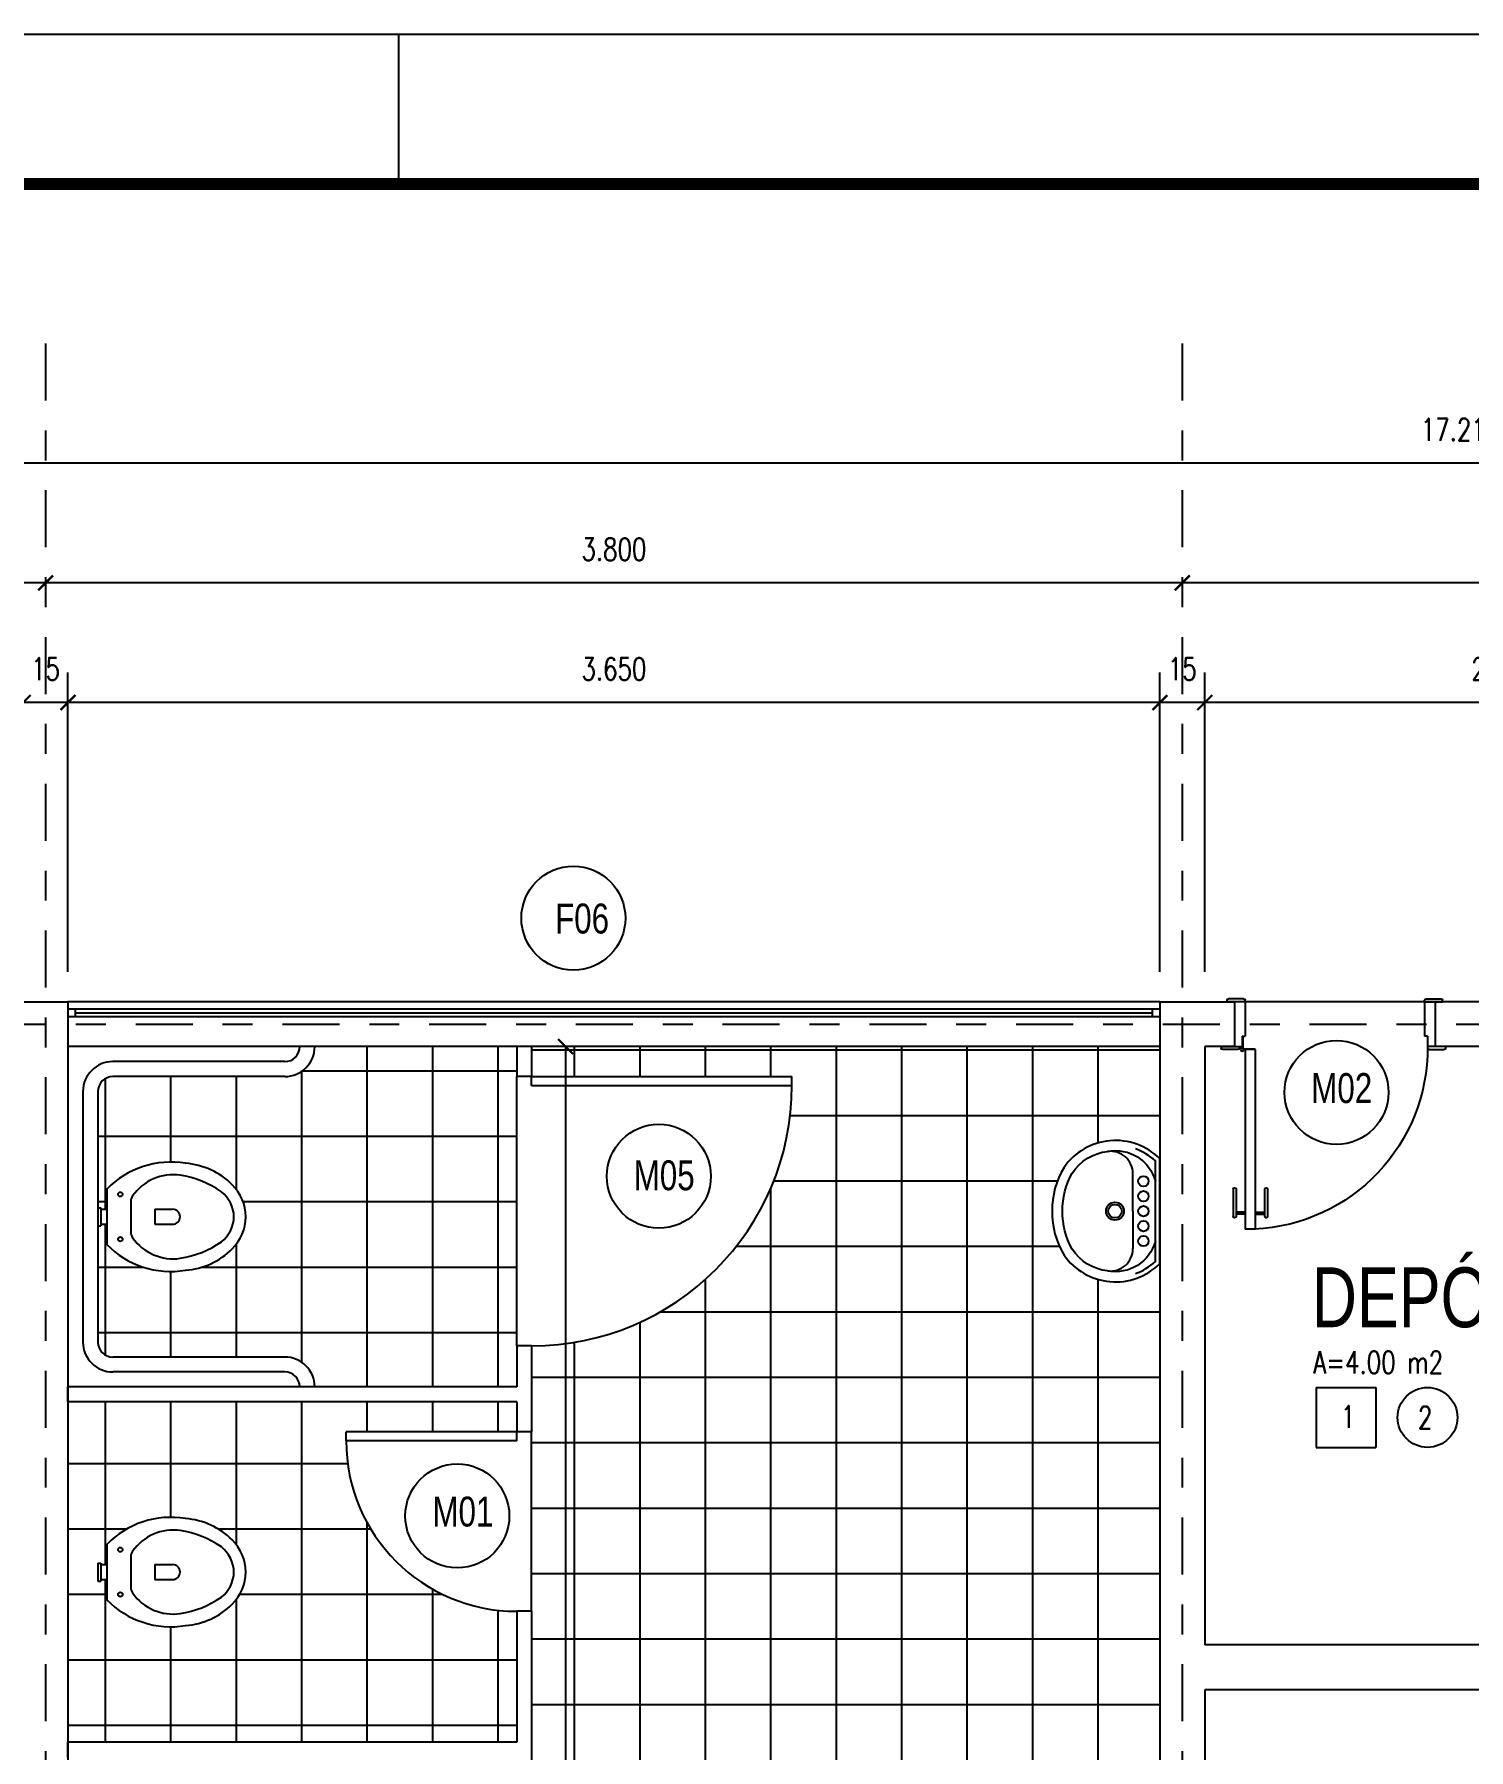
# Model space of a CAD drawing. Extents: x 231.8 to 328.5, y 64.7 to 125.7.
# Drawn here: x 243.85 to 248.65, y 119.94 to 125.68 of the extents above; entities that cross this region are included whole.
import ezdxf

# ---------------------------------------------------------------- set-up
doc = ezdxf.new("R2010")
doc.units = 0
doc.header["$LTSCALE"] = 0.1
doc.header["$MEASUREMENT"] = 0
doc.header["$PDMODE"] = 3
doc.linetypes.add('DASHDOT2', pattern=[12.7, 6.35, -3.175, 0, -3.175])
doc.layers.get('0').update_dxf_attribs({"linetype": 'CONTINUOUS'})
doc.layers.get('DEFPOINTS').update_dxf_attribs({"linetype": 'CONTINUOUS'})
for name, color, linetype in [('ALVENARIA', 5, 'CONTINUOUS'), ('CORRIMÃO', 1, 'CONTINUOUS'), ('COTAS', 1, 'CONTINUOUS'), ('DIVISÓRIA', 3, 'CONTINUOUS'), ('EIXO', 1, 'DASHDOT2'), ('ESQUADRIA', 250, 'CONTINUOUS'), ('INDIC', 1, 'CONTINUOUS'), ('NOMEN', 250, 'CONTINUOUS'), ('PEITORIL_JANELA', 2, 'CONTINUOUS'), ('PISO', 250, 'CONTINUOUS'), ('PISO1', 40, 'CONTINUOUS'), ('PORTA', 12, 'CONTINUOUS'), ('PRANCHA', 15, 'CONTINUOUS'), ('SANITÁRIOS', 74, 'CONTINUOUS'), ('TEXTO_AMBIENTE', 250, 'CONTINUOUS'), ('TEXTO_PISO_ÁREA', 1, 'CONTINUOUS'), ('VIDRO', 140, 'CONTINUOUS')]:
    doc.layers.add(name, color=color, linetype=linetype)
doc.styles.add('STYLE1', font='romans.shx', dxfattribs={"width": 0.75, "height": 0.075})
doc.styles.add('STYLE3', font='arial.ttf', dxfattribs={"width": 0.75, "height": 0.2})
doc.dimstyles.get("Standard").update_dxf_attribs({"dimtxt": 0.18, "dimasz": 0.18, "dimexe": 0.18, "dimexo": 0.0625, "dimgap": 0.09, "dimtad": 0, "dimtih": 1, "dimtoh": 1, "dimdec": 4, "dimzin": 0, "dimdsep": 46, "dimtxsty": 'Standard', "dimcen": 0.09, "dimadec": 0, "dimazin": 0, "dimtfac": 1, "dimtdec": 4, "dimtofl": 0, "dimtmove": 0, "dimatfit": 3, "dimfxl": 1, "dimtolj": 1, "dimtzin": 0, "dimarcsym": 0})
pattern_1 = [(90, (470.7131, 16.77437), (0.21875, 1e-16), []), (7e-15, (470.7131, 16.77437), (1e-16, -0.21875), [])]

# ---------------------------------------------------------------- blocks, each defined once
blk = doc.blocks.new('_ARCHTICK')
at = {"color": 0, "linetype": 'ByBlock', "const_width": 0.15}
blk.add_lwpolyline([(-0.5, -0.5), (0.5, 0.5)], dxfattribs=at)
blk = doc.blocks.new('*D41')
at = {"color": 1, "linetype": 'ByBlock'}
blk.add_line((243.8877, 123.8424), (240.0877, 123.8424), dxfattribs=at)
at = {"layer": 'DEFPOINTS', "color": 0, "linetype": 'ByBlock'}
for p in [(240.0877, 123.8424), (240.0877, 123.8424), (243.8877, 123.8424)]:
    blk.add_point(p, dxfattribs=at)
at = {"color": 1, "linetype": 'ByBlock', "xscale": 0.05, "yscale": 0.05, "zscale": 0.05, "rotation": 180}
blk.add_blockref('_ARCHTICK', (240.0877, 123.8424), dxfattribs=at)
at = {"color": 1, "linetype": 'ByBlock', "xscale": 0.05, "yscale": 0.05, "zscale": 0.05}
blk.add_blockref('_ARCHTICK', (243.8877, 123.8424), dxfattribs=at)
at = {"color": 60, "linetype": 'ByBlock', "insert": (241.9877, 123.9549), "char_height": 0.075, "attachment_point": 5, "style": 'STYLE1'}
blk.add_mtext('\\A1;3.800', dxfattribs=at)
blk = doc.blocks.new('*D40')
at = {"color": 1, "linetype": 'ByBlock'}
blk.add_line((247.6877, 123.8424), (243.8877, 123.8424), dxfattribs=at)
at = {"layer": 'DEFPOINTS', "color": 0, "linetype": 'ByBlock'}
for p in [(243.8877, 123.8424), (243.8877, 123.8424), (247.6877, 123.8424)]:
    blk.add_point(p, dxfattribs=at)
at = {"color": 1, "linetype": 'ByBlock', "xscale": 0.05, "yscale": 0.05, "zscale": 0.05, "rotation": 180}
blk.add_blockref('_ARCHTICK', (243.8877, 123.8424), dxfattribs=at)
at = {"color": 1, "linetype": 'ByBlock', "xscale": 0.05, "yscale": 0.05, "zscale": 0.05}
blk.add_blockref('_ARCHTICK', (247.6877, 123.8424), dxfattribs=at)
at = {"color": 60, "linetype": 'ByBlock', "insert": (245.7877, 123.9549), "char_height": 0.075, "attachment_point": 5, "style": 'STYLE1'}
blk.add_mtext('\\A1;3.800', dxfattribs=at)
blk = doc.blocks.new('*D57')
at = {"color": 1, "linetype": 'ByBlock'}
blk.add_line((250.5177, 123.8424), (247.6877, 123.8424), dxfattribs=at)
at = {"layer": 'DEFPOINTS', "color": 0, "linetype": 'ByBlock'}
for p in [(247.6877, 123.8424), (247.6877, 123.8424), (250.5177, 123.8424)]:
    blk.add_point(p, dxfattribs=at)
at = {"color": 1, "linetype": 'ByBlock', "xscale": 0.05, "yscale": 0.05, "zscale": 0.05, "rotation": 180}
blk.add_blockref('_ARCHTICK', (247.6877, 123.8424), dxfattribs=at)
at = {"color": 1, "linetype": 'ByBlock', "xscale": 0.05, "yscale": 0.05, "zscale": 0.05}
blk.add_blockref('_ARCHTICK', (250.5177, 123.8424), dxfattribs=at)
at = {"color": 60, "linetype": 'ByBlock', "insert": (249.1027, 123.9549), "char_height": 0.075, "attachment_point": 5, "style": 'STYLE1'}
blk.add_mtext('\\A1;2.830', dxfattribs=at)
blk = doc.blocks.new('*D31')
at = {"color": 1, "linetype": 'ByBlock'}
blk.add_line((245.6263, 122.2924), (245.6263, 115.2924), dxfattribs=at)
at = {"layer": 'DEFPOINTS', "color": 0, "linetype": 'ByBlock'}
for p in [(245.6263, 122.2924), (245.6263, 115.2924), (245.6263, 115.2924)]:
    blk.add_point(p, dxfattribs=at)
at = {"color": 1, "linetype": 'ByBlock', "xscale": 0.05, "yscale": 0.05, "zscale": 0.05}
for p, rotation in [((245.6263, 122.2924), 90), ((245.6263, 115.2924), 270)]:
    blk.add_blockref('_ARCHTICK', p, dxfattribs=dict(at, rotation=rotation))
at = {"color": 60, "linetype": 'ByBlock', "insert": (245.5138, 118.7924), "char_height": 0.075, "attachment_point": 5, "rotation": 90, "style": 'STYLE1'}
blk.add_mtext('\\A1;7.000', dxfattribs=at)
blk = doc.blocks.new('*D46')
at = {"color": 1, "linetype": 'ByBlock'}
for p, q in [((240.0127, 122.6424), (240.0127, 124.3424)), ((257.2227, 122.6424), (257.2227, 124.3424)), ((257.2227, 124.2424), (240.0127, 124.2424))]:
    blk.add_line(p, q, dxfattribs=at)
at = {"layer": 'DEFPOINTS', "color": 0, "linetype": 'ByBlock'}
for p in [(240.0127, 124.2424), (240.0127, 122.5424), (257.2227, 122.5424)]:
    blk.add_point(p, dxfattribs=at)
at = {"color": 1, "linetype": 'ByBlock', "xscale": 0.05, "yscale": 0.05, "zscale": 0.05, "rotation": 180}
blk.add_blockref('_ARCHTICK', (240.0127, 124.2424), dxfattribs=at)
at = {"color": 1, "linetype": 'ByBlock', "xscale": 0.05, "yscale": 0.05, "zscale": 0.05}
blk.add_blockref('_ARCHTICK', (257.2227, 124.2424), dxfattribs=at)
at = {"color": 60, "linetype": 'ByBlock', "insert": (248.6177, 124.3549), "char_height": 0.075, "attachment_point": 5, "style": 'STYLE1'}
blk.add_mtext('\\A1;17.210', dxfattribs=at)
blk = doc.blocks.new('*D12')
at = {"color": 1, "linetype": 'ByBlock'}
for p, q in [((243.8127, 122.5424), (243.8127, 123.5424)), ((243.9627, 122.5424), (243.9627, 123.5424)), ((243.9627, 123.4424), (243.8127, 123.4424))]:
    blk.add_line(p, q, dxfattribs=at)
at = {"layer": 'DEFPOINTS', "color": 0, "linetype": 'ByBlock'}
for p in [(243.8127, 123.4424), (243.8127, 122.4424), (243.9627, 122.4424)]:
    blk.add_point(p, dxfattribs=at)
at = {"color": 1, "linetype": 'ByBlock', "xscale": 0.05, "yscale": 0.05, "zscale": 0.05, "rotation": 180}
blk.add_blockref('_ARCHTICK', (243.8127, 123.4424), dxfattribs=at)
at = {"color": 1, "linetype": 'ByBlock', "xscale": 0.05, "yscale": 0.05, "zscale": 0.05}
blk.add_blockref('_ARCHTICK', (243.9627, 123.4424), dxfattribs=at)
at = {"color": 60, "linetype": 'ByBlock', "insert": (243.8877, 123.5549), "char_height": 0.075, "attachment_point": 5, "style": 'STYLE1'}
blk.add_mtext('\\A1;15', dxfattribs=at)
blk = doc.blocks.new('*D11')
at = {"color": 1, "linetype": 'ByBlock'}
for p, q in [((243.9627, 122.5424), (243.9627, 123.5424)), ((247.6127, 122.5424), (247.6127, 123.5424)), ((247.6127, 123.4424), (243.9627, 123.4424))]:
    blk.add_line(p, q, dxfattribs=at)
at = {"layer": 'DEFPOINTS', "color": 0, "linetype": 'ByBlock'}
for p in [(243.9627, 123.4424), (243.9627, 122.4424), (247.6127, 122.4424)]:
    blk.add_point(p, dxfattribs=at)
at = {"color": 1, "linetype": 'ByBlock', "xscale": 0.05, "yscale": 0.05, "zscale": 0.05, "rotation": 180}
blk.add_blockref('_ARCHTICK', (243.9627, 123.4424), dxfattribs=at)
at = {"color": 1, "linetype": 'ByBlock', "xscale": 0.05, "yscale": 0.05, "zscale": 0.05}
blk.add_blockref('_ARCHTICK', (247.6127, 123.4424), dxfattribs=at)
at = {"color": 60, "linetype": 'ByBlock', "insert": (245.7877, 123.5549), "char_height": 0.075, "attachment_point": 5, "style": 'STYLE1'}
blk.add_mtext('\\A1;3.650', dxfattribs=at)
blk = doc.blocks.new('*D10')
at = {"color": 1, "linetype": 'ByBlock'}
for p, q in [((247.6127, 122.5424), (247.6127, 123.5424)), ((247.7627, 122.5424), (247.7627, 123.5424)), ((247.7627, 123.4424), (247.6127, 123.4424))]:
    blk.add_line(p, q, dxfattribs=at)
at = {"layer": 'DEFPOINTS', "color": 0, "linetype": 'ByBlock'}
for p in [(247.6127, 123.4424), (247.6127, 122.4424), (247.7627, 122.4424)]:
    blk.add_point(p, dxfattribs=at)
at = {"color": 1, "linetype": 'ByBlock', "xscale": 0.05, "yscale": 0.05, "zscale": 0.05, "rotation": 180}
blk.add_blockref('_ARCHTICK', (247.6127, 123.4424), dxfattribs=at)
at = {"color": 1, "linetype": 'ByBlock', "xscale": 0.05, "yscale": 0.05, "zscale": 0.05}
blk.add_blockref('_ARCHTICK', (247.7627, 123.4424), dxfattribs=at)
at = {"color": 60, "linetype": 'ByBlock', "insert": (247.6877, 123.5549), "char_height": 0.075, "attachment_point": 5, "style": 'STYLE1'}
blk.add_mtext('\\A1;15', dxfattribs=at)
blk = doc.blocks.new('*D9')
at = {"color": 1, "linetype": 'ByBlock'}
for p, q in [((247.7627, 122.5424), (247.7627, 123.5424)), ((249.7627, 122.5424), (249.7627, 123.5424)), ((249.7627, 123.4424), (247.7627, 123.4424))]:
    blk.add_line(p, q, dxfattribs=at)
at = {"layer": 'DEFPOINTS', "color": 0, "linetype": 'ByBlock'}
for p in [(247.7627, 123.4424), (247.7627, 122.4424), (249.7627, 122.4424)]:
    blk.add_point(p, dxfattribs=at)
at = {"color": 1, "linetype": 'ByBlock', "xscale": 0.05, "yscale": 0.05, "zscale": 0.05, "rotation": 180}
blk.add_blockref('_ARCHTICK', (247.7627, 123.4424), dxfattribs=at)
at = {"color": 1, "linetype": 'ByBlock', "xscale": 0.05, "yscale": 0.05, "zscale": 0.05}
blk.add_blockref('_ARCHTICK', (249.7627, 123.4424), dxfattribs=at)
at = {"color": 60, "linetype": 'ByBlock', "insert": (248.7627, 123.5549), "char_height": 0.075, "attachment_point": 5, "style": 'STYLE1'}
blk.add_mtext('\\A1;2.000', dxfattribs=at)
blk = doc.blocks.new('P-CB67')
for p, q in [((0.035, 0.01), (0.035, 0.61)), ((0.07, 0.61), (0.035, 0.61)), ((0.07, 0.61), (0.07, 0.01)), ((-0.0051, 0.4769), (-0.0051, 0.5668)), ((0.005, 0.4769), (0.005, 0.5668)), ((0.035, 0.56), (0.005, 0.56)), ((0.035, 0.5532), (0.005, 0.5532)), ((0.07, 0.56), (0.1, 0.56)), ((0.07, 0.5532), (0.1, 0.5532)), ((0.1, 0.4769), (0.1, 0.5668)), ((0.1101, 0.4769), (0.1101, 0.5668)), ((-0.045, 0), (-0.045, 0.005)), ((-0.045, 0), (0.025, 0)), ((0.01, 0.01), (-0.04, 0.01)), ((0, -0.15), (0, 0)), ((0.015, 0), (0.015, 0.005)), ((0.025, -0.035), (0.025, 0.005)), ((0.027, -0.033), (0.027, 0.0054)), ((0.068, 0.008), (0.0296, 0.008)), ((0.07, 0.01), (0.03, 0.01)), ((0.068, 0.01), (0.068, 0.008)), ((0.645, 0), (0.645, 0.005)), ((0.705, 0), (0.645, 0)), ((0.645, -0.035), (0.645, 0)), ((0.65, 0.01), (0.7, 0.01)), ((0.67, -0.15), (0.67, 0)), ((0.705, 0), (0.705, 0.005)), ((0.025, -0.033), (0.027, -0.033)), ((0.025, -0.035), (0.035, -0.035)), ((0.035, -0.15), (0.035, -0.035)), ((0.635, -0.15), (0.635, -0.035)), ((0.645, -0.035), (0.635, -0.035)), ((-0.025, -0.15), (-0.025, -0.155)), ((0.035, -0.15), (-0.025, -0.15)), ((0.03, -0.16), (-0.02, -0.16)), ((0.035, -0.15), (0.035, -0.155)), ((0.635, -0.15), (0.695, -0.15)), ((0.635, -0.15), (0.635, -0.155)), ((0.64, -0.16), (0.69, -0.16)), ((0.695, -0.15), (0.695, -0.155))]:
    blk.add_line(p, q)
blk.add_circle((0.025, 0.01), 0.005)
for centre, radius, start, end in [((0.0387, 0.0044), 0.6063, 359.64577, 87.45903), ((-0.0001, 0.5668), 0.00507, 0, 180), ((0.1051, 0.5668), 0.00507, 0, 180), ((-0.0001, 0.4769), 0.00507, 180, 0), ((0.1051, 0.4769), 0.00507, 180, 0), ((-0.04, 0.005), 0.005, 90, 180), ((0.01, 0.005), 0.005, 0, 90), ((0.65, 0.005), 0.005, 90, 180), ((0.7, 0.005), 0.005, 0, 90), ((-0.02, -0.155), 0.005, 180, 270), ((0.03, -0.155), 0.005, 270, 0), ((0.64, -0.155), 0.005, 180, 270), ((0.69, -0.155), 0.005, 270, 0)]:
    blk.add_arc(centre, radius, start, end)

msp = doc.modelspace()

# ---------------------------------------------------------------- hatches: boundary and pattern name
at = {"layer": 'PISO1'}
h = msp.add_hatch(dxfattribs=at)
h.set_pattern_fill('ANSI37', color=256, scale=1.75, angle=45, style=0)
h.set_pattern_definition(pattern_1)
h.paths.add_polyline_path([(244.5577, 121.7236, 0.191409), (244.5119, 121.8309, 0.17873), (244.3556, 121.9023, 0.245937), (244.0927, 121.8162), (244.0927, 121.7486), (244.0727, 121.7486), (244.0727, 121.7536), (244.0627, 121.7536), (244.0627, 122.1424, -0.414214), (244.1127, 122.1924), (244.6877, 122.1924, 0.414214), (244.7877, 122.2924), (245.4627, 122.2924), (245.4627, 122.1924), (245.4627, 121.2924), (245.4627, 121.1549), (244.7877, 121.1549, 0.414214), (244.6877, 121.2549), (244.1127, 121.2549, -0.414214), (244.0627, 121.3049), (244.0627, 121.6936), (244.0727, 121.6936), (244.0727, 121.6986), (244.0927, 121.6986), (244.0927, 121.631, 0.245937), (244.3556, 121.5449, 0.17873), (244.5119, 121.6164, 0.191409)])
h = msp.add_hatch(dxfattribs=at)
h.set_pattern_fill('ANSI37', color=256, scale=1.75, angle=45, style=0)
h.paths.add_polyline_path([(247.6127, 121.5674, -0.466654), (247.2923, 121.5958, -0.141296), (247.2527, 121.7424, -0.141296), (247.2923, 121.8889, -0.466654), (247.6127, 121.9174), (247.6127, 122.2924), (245.5127, 122.2924), (245.5127, 122.1924), (246.3827, 122.1924), (246.3827, 122.1624, -0.414214), (245.5127, 121.2924), (245.5127, 121.0049), (245.5127, 120.4049), (245.5127, 119.8174), (245.5127, 119.2174), (245.5127, 118.6299), (245.5127, 118.0299), (245.5127, 117.5424), (245.5127, 117.4424), (245.5127, 117.1337), (247.0127, 117.1337), (247.0127, 118.694), (247.6127, 118.694)])
h.paths.add_polyline_path([(246.9618, 119.4607), (246.9618, 118.532), (245.8313, 118.532), (245.8313, 119.4607)], flags=16)
h.paths.add_polyline_path([(246.5602, 118.7829), (246.6602, 118.5829), (246.4602, 118.5829)], flags=0)
h.paths.add_polyline_path([(246.3843, 118.6829, -1), (246.1843, 118.6829, -1)], flags=0)
h.paths.add_polyline_path([(246.1119, 118.7829), (246.1119, 118.5829), (245.9119, 118.5829), (245.9119, 118.7829)], flags=0)
h.paths.add_polyline_path([(245.8972, 118.8108), (246.4731, 118.8108), (246.4731, 118.9233), (245.8972, 118.9233)], flags=8)
h.paths.add_polyline_path([(246.5284, 118.5918), (246.5792, 118.5918), (246.5792, 118.7043), (246.5284, 118.7043)], flags=8)
h.paths.add_polyline_path([(246.2663, 118.626), (246.3172, 118.626), (246.3172, 118.7385), (246.2663, 118.7385)], flags=8)
h.paths.add_polyline_path([(245.9842, 118.629), (246.035, 118.629), (246.035, 118.7415), (245.9842, 118.7415)], flags=8)
h.paths.add_polyline_path([(245.8391, 119.1821), (246.2716, 119.1821), (246.2716, 119.4923), (245.8391, 119.4923)], flags=24)
h.paths.add_polyline_path([(245.8508, 118.9293), (246.9783, 118.9293), (246.9783, 119.2397), (245.8508, 119.2397)], flags=24)
h = msp.add_hatch(dxfattribs=at)
h.set_pattern_fill('ANSI37', color=256, scale=1.75, angle=45, style=0)
h.set_pattern_definition(pattern_1)
h.paths.add_polyline_path([(243.9627, 120.5361), (244.0627, 120.5361), (244.0627, 120.5061), (244.0727, 120.5061), (244.0727, 120.5111), (244.0927, 120.5111), (244.0927, 120.4435, 0.245937), (244.3556, 120.3574, 0.17873), (244.5119, 120.4289, 0.191409), (244.5577, 120.5361, 0.191409), (244.5119, 120.6434, 0.17873), (244.3556, 120.7148, 0.245937), (244.0927, 120.6287), (244.0927, 120.5611), (244.0727, 120.5611), (244.0727, 120.5661), (244.0627, 120.5661), (244.0627, 120.5361), (243.9627, 120.5361), (243.9627, 121.1049), (245.4627, 121.1049), (245.4627, 121.0049), (244.8927, 121.0049), (244.8927, 120.9749, 0.414214), (245.4627, 120.4049), (245.4627, 119.9674), (243.9627, 119.9674)])

# ---------------------------------------------------------------- linework, layer by layer
at = {"layer": 'ALVENARIA'}
for p, q in [((243.8127, 122.4424), (243.9627, 122.4424)), ((243.9627, 122.4424), (243.9627, 118.5674)), ((247.6127, 122.4424), (247.8627, 122.4424)), ((247.6127, 122.4424), (247.6127, 115.2924)), ((247.8627, 122.4424), (247.8627, 122.2924)), ((248.6827, 122.4424), (248.5327, 122.4424)), ((248.5327, 122.4424), (248.5327, 122.2924)), ((244.7377, 122.2924), (244.7377, 122.2924)), ((247.8627, 122.2924), (247.7627, 122.2924)), ((247.7627, 122.2924), (247.7627, 120.2924)), ((248.6827, 122.2924), (248.5327, 122.2924)), ((249.7627, 120.2924), (247.7627, 120.2924)), ((247.7627, 120.1424), (247.7627, 115.1424)), ((250.4427, 120.1424), (247.7627, 120.1424))]:
    msp.add_line(p, q, dxfattribs=at)
at = {"layer": 'CORRIMÃO'}
for p, q in [((244.6877, 122.2424), (244.1127, 122.2424)), ((244.6877, 122.1924), (244.1127, 122.1924)), ((244.0127, 122.1424), (244.0127, 121.3049)), ((244.0627, 122.1424), (244.0627, 121.3049)), ((244.6877, 121.2549), (244.1127, 121.2549)), ((244.6877, 121.2049), (244.1127, 121.2049))]:
    msp.add_line(p, q, dxfattribs=at)
for centre, radius, start, end in [((244.1127, 122.1424), 0.1, 90, 180), ((244.6877, 122.2924), 0.1, 270, 0), ((244.6877, 122.2924), 0.05, 270, 0), ((244.1127, 122.1424), 0.05, 90, 180), ((244.1127, 121.3049), 0.1, 180, 270), ((244.1127, 121.3049), 0.05, 180, 270), ((244.6877, 121.1549), 0.1, 0, 90), ((244.6877, 121.1549), 0.05, 0, 90)]:
    msp.add_arc(centre, radius, start, end, dxfattribs=at)
at = {"layer": 'DIVISÓRIA'}
for p, q in [((245.4627, 122.2924), (245.4627, 122.1924)), ((245.5127, 122.2924), (245.4627, 122.2924)), ((245.5127, 122.2924), (245.5127, 122.1924)), ((245.5127, 122.1924), (245.4627, 122.1924)), ((245.5127, 121.2924), (245.4627, 121.2924)), ((245.4627, 121.2924), (245.4627, 121.1549)), ((245.5127, 121.2924), (245.5127, 121.0049)), ((245.4627, 121.1549), (243.9627, 121.1549)), ((243.9627, 121.1049), (243.9627, 121.1549)), ((245.4627, 121.1049), (243.9627, 121.1049)), ((245.4627, 121.1049), (245.4627, 121.0049)), ((245.5127, 121.0049), (245.4627, 121.0049)), ((245.5127, 120.4049), (245.4627, 120.4049)), ((245.4627, 120.4049), (245.4627, 119.9674)), ((245.5127, 120.4049), (245.5127, 119.8174)), ((245.4627, 119.9674), (243.9627, 119.9674)), ((243.9627, 119.9174), (243.9627, 119.9674))]:
    msp.add_line(p, q, dxfattribs=at)
at = {"layer": 'EIXO', "ltscale": 0.3}
for p, q in [((243.8877, 124.6424), (243.8877, 112.9424)), ((247.6877, 124.6424), (247.6877, 112.9424)), ((237.8127, 122.3674), (259.4227, 122.3674))]:
    msp.add_line(p, q, dxfattribs=at)
at = {"layer": 'ESQUADRIA'}
for p, q in [((247.6127, 122.4174), (243.9627, 122.4174)), ((243.9877, 122.3924), (243.9877, 122.4174)), ((247.5877, 122.3924), (247.5877, 122.4174)), ((247.6127, 122.3924), (243.9627, 122.3924))]:
    msp.add_line(p, q, dxfattribs=at)
at = {"layer": 'INDIC'}
for centre in [(245.6522, 122.7218), (248.2032, 122.1394), (245.9379, 121.8591), (245.2641, 120.7238)]:
    msp.add_circle(centre, 0.1738, dxfattribs=at)
at = {"layer": 'NOMEN', "ltscale": 0.02}
for p, q in [((248.135, 121.153), (248.335, 121.153)), ((248.135, 121.153), (248.135, 120.953)), ((248.335, 121.153), (248.335, 120.953)), ((248.135, 120.953), (248.335, 120.953))]:
    msp.add_line(p, q, dxfattribs=at)
msp.add_circle((248.5074, 121.053), 0.1, dxfattribs=at)
at = {"layer": 'PEITORIL_JANELA'}
for p, q in [((247.6127, 122.4424), (243.9627, 122.4424)), ((247.6127, 122.2924), (243.9627, 122.2924))]:
    msp.add_line(p, q, dxfattribs=at)
at = {"layer": 'PISO'}
msp.add_line((248.5327, 122.4424), (247.8627, 122.4424), dxfattribs=at)
at = {"layer": 'PISO1'}
for p, q in [((245.4627, 121.2924), (245.4627, 122.1924)), ((245.5127, 120.4049), (245.5127, 121.0049))]:
    msp.add_line(p, q, dxfattribs=at)
at = {"layer": 'PORTA'}
for p, q in [((245.5127, 122.1924), (246.3827, 122.1924)), ((245.5127, 122.1624), (245.5127, 122.1924)), ((246.3827, 122.1624), (246.3827, 122.1924)), ((245.5127, 122.1624), (246.3827, 122.1624)), ((245.4627, 121.0049), (244.8927, 121.0049)), ((244.8927, 120.9749), (244.8927, 121.0049)), ((245.4627, 120.9749), (245.4627, 121.0049)), ((245.4627, 120.9749), (244.8927, 120.9749))]:
    msp.add_line(p, q, dxfattribs=at)
for centre, radius, start, end in [((245.5127, 122.1624), 0.87, 270, 0), ((245.4627, 120.9749), 0.57, 180, 270)]:
    msp.add_arc(centre, radius, start, end, dxfattribs=at)
at = {"layer": 'PRANCHA', "color": 250}
for p, q in [((232.5677, 125.6761), (273.5677, 125.6761)), ((245.0677, 125.6761), (245.0677, 125.1761))]:
    msp.add_line(p, q, dxfattribs=at)
at = {"layer": 'PRANCHA', "color": 250, "const_width": 0.04}
msp.add_lwpolyline([(273.0677, 125.1761), (233.0677, 125.1761), (233.0677, 97.6761), (273.0677, 97.6761), (273.0677, 125.1761)], dxfattribs=at)
at = {"layer": 'SANITÁRIOS'}
for p, q in [((247.5227, 121.7424), (247.5227, 121.8676)), ((244.0627, 121.7536), (244.0627, 121.6936)), ((244.0627, 121.7536), (244.0727, 121.7536)), ((244.0727, 121.7536), (244.0727, 121.6936)), ((244.0727, 121.7486), (244.0927, 121.7486)), ((244.2527, 121.7486), (244.2527, 121.6986)), ((244.2527, 121.7486), (244.3127, 121.7486)), ((247.5227, 121.7424), (247.5227, 121.6172)), ((244.0627, 121.6936), (244.0727, 121.6936)), ((244.0727, 121.6986), (244.0927, 121.6986)), ((244.2527, 121.6986), (244.3127, 121.6986)), ((244.0627, 120.5661), (244.0727, 120.5661)), ((244.0627, 120.5661), (244.0627, 120.5061)), ((244.0727, 120.5661), (244.0727, 120.5061)), ((244.0727, 120.5611), (244.0927, 120.5611)), ((244.2527, 120.5611), (244.3127, 120.5611)), ((244.2527, 120.5611), (244.2527, 120.5111)), ((244.0627, 120.5061), (244.0727, 120.5061)), ((244.0727, 120.5111), (244.0927, 120.5111)), ((244.2527, 120.5111), (244.3127, 120.5111))]:
    msp.add_line(p, q, dxfattribs=at)
for points in [[(247.2923, 121.8889, 0.141296), (247.2527, 121.7424, 0.141296), (247.2923, 121.5958, 0.466654), (247.6127, 121.5674), (247.6127, 121.7424), (247.6127, 121.9174, 0.466654)], [(244.5119, 121.8309, 0.17873), (244.3556, 121.9023, 0.245937), (244.0927, 121.8162), (244.0927, 121.631, 0.245937), (244.3556, 121.5449, 0.17873), (244.5119, 121.6164, 0.191409), (244.5577, 121.7236, 0.191409)], [(244.5177, 121.7236, 0.222319), (244.4754, 121.8075, 0.113271), (244.3381, 121.8623, 0.283572), (244.1789, 121.7935, 0.153744), (244.1727, 121.7738), (244.1727, 121.7236), (244.1727, 121.6735, 0.153744), (244.1789, 121.6538, 0.283572), (244.3381, 121.5849, 0.113271), (244.4754, 121.6398, 0.222319)], [(244.5119, 120.6434, 0.17873), (244.3556, 120.7148, 0.245937), (244.0927, 120.6287), (244.0927, 120.4435, 0.245937), (244.3556, 120.3574, 0.17873), (244.5119, 120.4289, 0.191409), (244.5577, 120.5361, 0.191409)], [(244.5177, 120.5361, 0.222319), (244.4754, 120.62, 0.113271), (244.3381, 120.6748, 0.283572), (244.1789, 120.606, 0.153744), (244.1727, 120.5863), (244.1727, 120.5361), (244.1727, 120.486, 0.153744), (244.1789, 120.4663, 0.283572), (244.3381, 120.3974, 0.113271), (244.4754, 120.4523, 0.222319)]]:
    msp.add_lwpolyline(points, format="xyb", close=True, dxfattribs=at)
for points in [[(247.5977, 121.6424, -0.396071), (247.4382, 121.5428, -0.231345), (247.3198, 121.6154, -0.140097), (247.2877, 121.7424, -0.140097), (247.3198, 121.8694, -0.231345), (247.4382, 121.942, -0.396071), (247.5977, 121.8424)], [(247.5311, 121.5337, 0.096581), (247.5977, 121.5739), (247.5977, 121.9109, 0.096581), (247.5311, 121.9511, 0.230967)]]:
    msp.add_lwpolyline(points, format="xyb", dxfattribs=at)
for centre, radius in [((247.5577, 121.8424), 0.0175), ((244.1377, 121.7986), 0.0075), ((247.5577, 121.7924), 0.0175), ((247.4627, 121.7424), 0.03), ((247.4627, 121.7424), 0.0225), ((247.5577, 121.7424), 0.0175), ((247.5577, 121.6924), 0.0175), ((244.1377, 121.6486), 0.0075), ((247.5577, 121.6424), 0.0175), ((244.1377, 120.6111), 0.0075), ((244.1377, 120.4611), 0.0075)]:
    msp.add_circle(centre, radius, dxfattribs=at)
for centre, radius, start, end in [((247.4477, 121.8676), 0.075, 0, 97.23539), ((244.3127, 121.7236), 0.025, 270, 90), ((247.4477, 121.6172), 0.075, 262.76461, 0), ((244.3127, 120.5361), 0.025, 270, 90)]:
    msp.add_arc(centre, radius, start, end, dxfattribs=at)
at = {"layer": 'VIDRO'}
msp.add_line((243.9877, 122.4049), (247.5877, 122.4049), dxfattribs=at)

# ---------------------------------------------------------------- block references
at = {"layer": 'PORTA', "xscale": -1, "rotation": 180}
msp.add_blockref('P-CB67', (247.8627, 122.2924), dxfattribs=at)

# ---------------------------------------------------------------- texts
at = {"color": 250, "style": 'STYLE3', "width": 0.75}
for s, p in [('F06', (245.5909, 122.6705)), ('M02', (248.1188, 122.1039)), ('M05', (245.8538, 121.8123)), ('M01', (245.181, 120.6883))]:
    msp.add_text(s, height=0.1, dxfattribs=at).set_placement(p)
at = {"layer": 'TEXTO_AMBIENTE', "style": 'STYLE3', "width": 0.75}
msp.add_text('DEPÓSITO', height=0.2, dxfattribs=at).set_placement((248.1203, 121.3545))
at = {"layer": 'TEXTO_PISO_ÁREA', "style": 'STYLE1', "width": 0.75}
for s, p in [('A=4.00 m2', (248.1259, 121.1996)), ('1', (248.2174, 121.0178)), ('2', (248.4754, 121.0149))]:
    msp.add_text(s, height=0.075, dxfattribs=at).set_placement(p)

# ---------------------------------------------------------------- dimensions: what is measured, and where the dimension line sits
at = {"layer": 'COTAS'}
for base, p1, p2, picture, middle in [((240.0127, 124.2424), (257.2227, 122.5424), (240.0127, 122.5424), '*D46', (248.6177, 124.3549)), ((243.9627, 123.4424), (247.6127, 122.4424), (243.9627, 122.4424), '*D11', (245.7877, 123.5549)), ((247.7627, 123.4424), (249.7627, 122.4424), (247.7627, 122.4424), '*D9', (248.7627, 123.5549))]:
    dim = msp.add_linear_dim(base=base, p1=p1, p2=p2, dimstyle='Standard', override={"dimtxt": 0.075, "dimasz": 0.05, "dimexe": 0.1, "dimexo": 0.1, "dimgap": 0.075, "dimtad": 1, "dimtih": 0, "dimtoh": 0, "dimdec": 3, "dimtxsty": 'STYLE1', "dimblk1": 'ARCHTICK', "dimblk2": 'ARCHTICK', "dimsah": 1, "dimcen": 0, "dimclrd": 1, "dimclre": 1, "dimclrt": 60, "dimtdec": 3, "dimtofl": 1}, dxfattribs=at)
    dim.commit()
    dim.dimension.update_dxf_attribs({"geometry": picture, "text_midpoint": middle})
for base, p1, p2, angle, picture, middle in [((240.0877, 123.8424), (243.8877, 123.8424), (240.0877, 123.8424), 180, '*D41', (241.9877, 123.9549)), ((243.8877, 123.8424), (247.6877, 123.8424), (243.8877, 123.8424), 180, '*D40', (245.7877, 123.9549)), ((247.6877, 123.8424), (250.5177, 123.8424), (247.6877, 123.8424), 180, '*D57', (249.1027, 123.9549)), ((245.6263, 115.2924), (245.6263, 122.2924), (245.6263, 115.2924), 270, '*D31', (245.5138, 118.7924))]:
    dim = msp.add_linear_dim(base=base, p1=p1, p2=p2, angle=angle, dimstyle='Standard', override={"dimtxt": 0.075, "dimasz": 0.05, "dimexe": 0.1, "dimexo": 0.1, "dimgap": 0.075, "dimtad": 1, "dimtih": 0, "dimtoh": 0, "dimdec": 3, "dimtxsty": 'STYLE1', "dimblk1": 'ARCHTICK', "dimblk2": 'ARCHTICK', "dimsah": 1, "dimcen": 0, "dimclrd": 1, "dimclre": 1, "dimclrt": 60, "dimtdec": 3, "dimtofl": 1}, dxfattribs=at)
    dim.commit()
    dim.dimension.update_dxf_attribs({"geometry": picture, "text_midpoint": middle})
for base, p1, p2, picture, middle in [((243.8127, 123.4424), (243.9627, 122.4424), (243.8127, 122.4424), '*D12', (243.8877, 123.4424)), ((247.6127, 123.4424), (247.7627, 122.4424), (247.6127, 122.4424), '*D10', (247.6877, 123.4424))]:
    dim = msp.add_linear_dim(base=base, p1=p1, p2=p2, text='15', dimstyle='Standard', override={"dimtxt": 0.075, "dimasz": 0.05, "dimexe": 0.1, "dimexo": 0.1, "dimgap": 0.075, "dimtad": 1, "dimtih": 0, "dimtoh": 0, "dimdec": 3, "dimtxsty": 'STYLE1', "dimblk1": 'ARCHTICK', "dimblk2": 'ARCHTICK', "dimsah": 1, "dimcen": 0, "dimclrd": 1, "dimclre": 1, "dimclrt": 60, "dimtdec": 3, "dimtofl": 1}, dxfattribs=at)
    dim.commit()
    dim.dimension.update_dxf_attribs({"geometry": picture, "text_midpoint": middle, "dimtype": 128})

doc.saveas('drawing.dxf')
